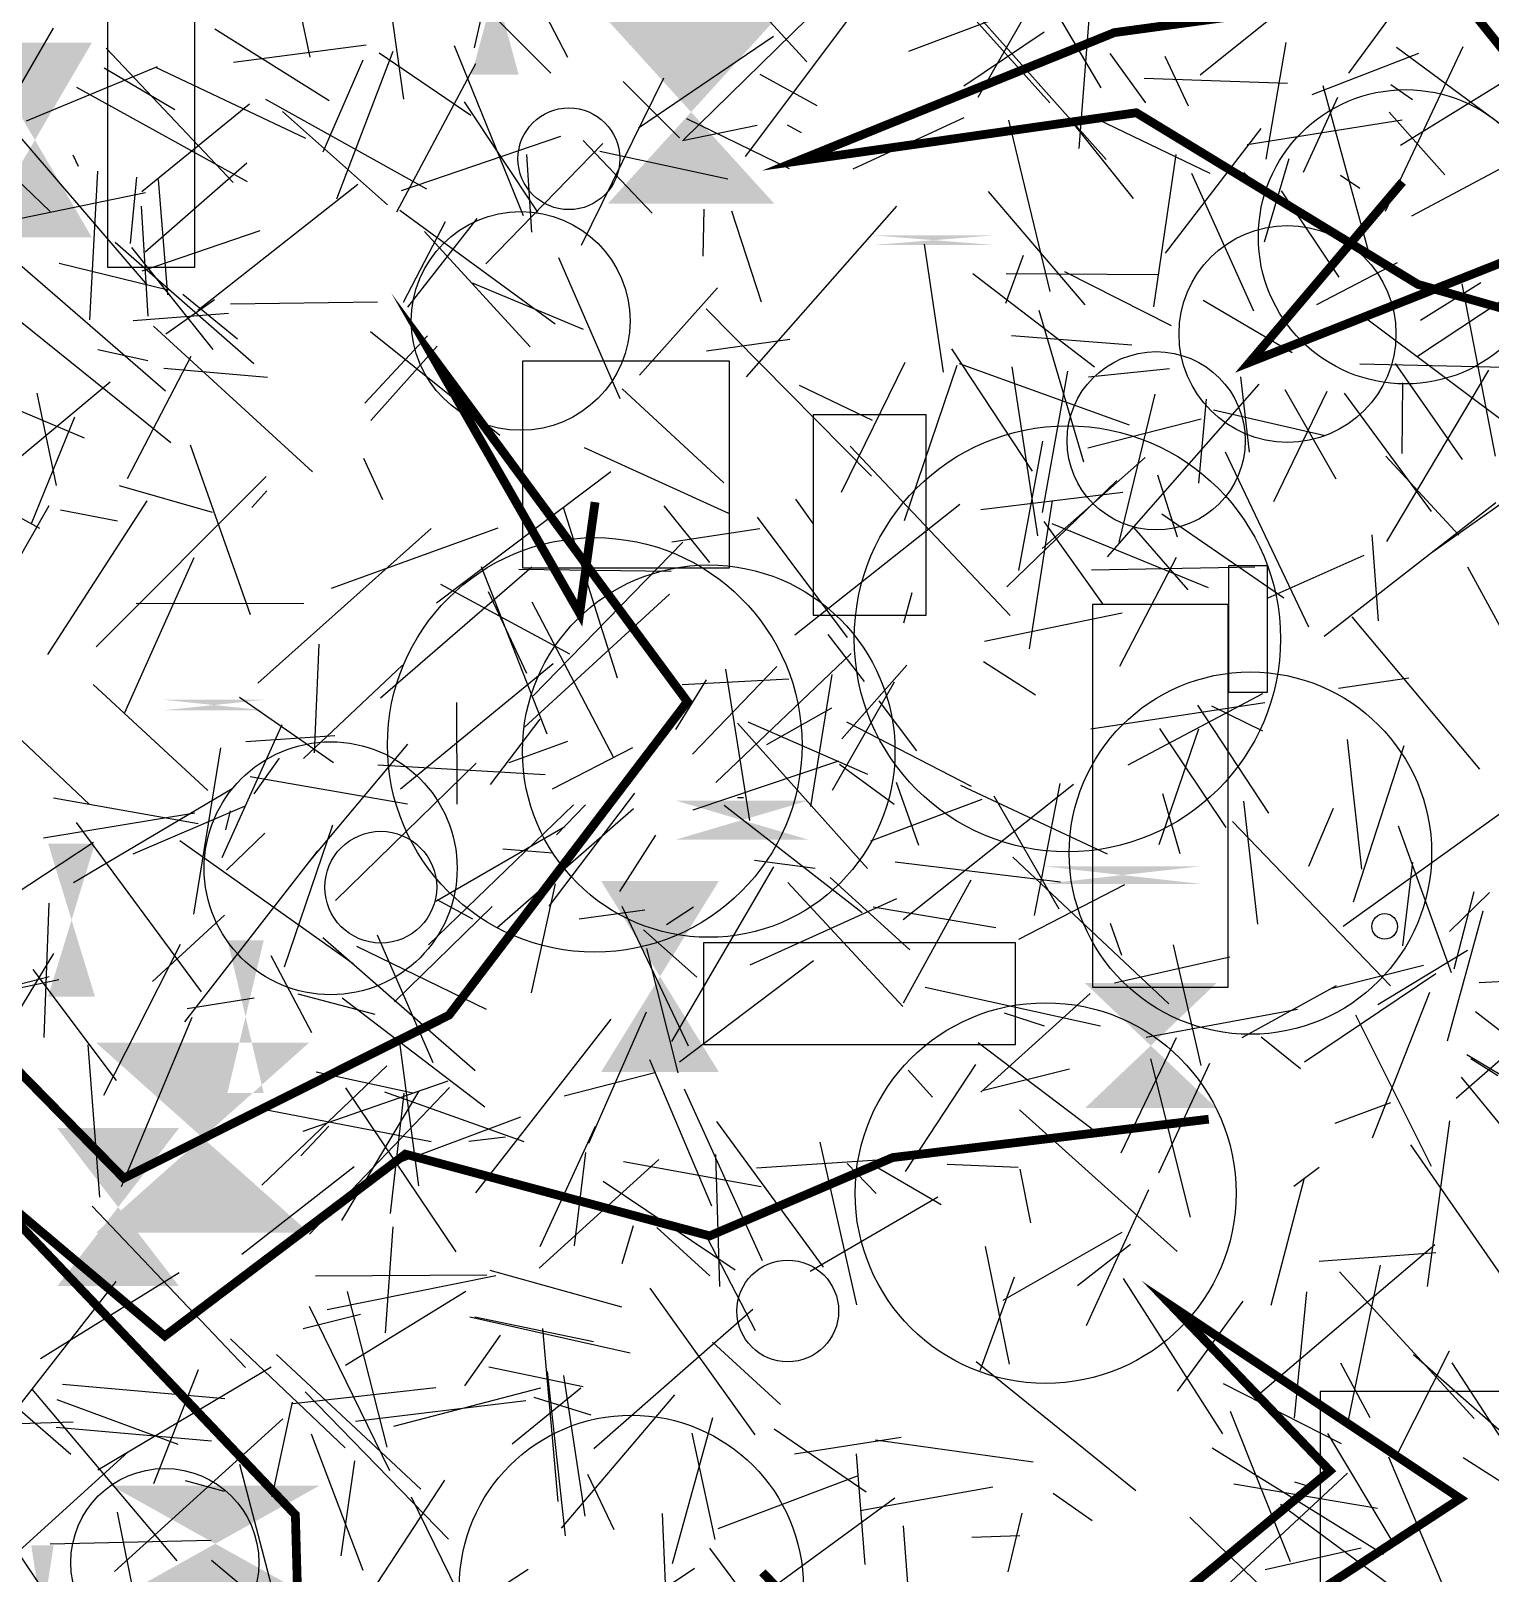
# Model space of a CAD drawing. Extents: x 39652501 to 39653363, y 39457785 to 39458687.
# Drawn here: x 39653173.1 to 39653256.2, y 39458001.7 to 39458089.6 of the extents above; entities that cross this region are included whole.
import ezdxf

# ---------------------------------------------------------------- set-up
doc = ezdxf.new("R2010")
doc.units = 0
doc.layers.get('0').update_dxf_attribs({"linetype": 'CONTINUOUS'})

msp = doc.modelspace()

# ---------------------------------------------------------------- linework, layer by layer
for p, q in [((39653208.9963, 39458096.8553), (39653217.2822, 39458087.8028)), ((39653248.1383, 39458087.1627), (39653254.8321, 39458096.2475)), ((39653188.9902, 39458088.0848), (39653187.4978, 39458095.0089)), ((39653202.6964, 39458087.1599), (39653194.7057, 39458095.1866)), ((39653234.0322, 39458086.3266), (39653228.5944, 39458095.5977)), ((39653194.3274, 39458085.6899), (39653193.1083, 39458094.2762)), ((39653224.1257, 39458093.2555), (39653231.1208, 39458085.4721)), ((39653231.5133, 39458093.656), (39653227.0142, 39458085.7872)), ((39653201.2387, 39458092.7233), (39653203.6431, 39458088.0801)), ((39653233.5064, 39458092.4925), (39653232.7647, 39458082.8805)), ((39653231.3037, 39458091.5109), (39653223.0633, 39458088.4078)), ((39653234.3263, 39458082.2379), (39653225.994, 39458091.6027)), ((39653210.2488, 39458083.3601), (39653218.2015, 39458091.1582)), ((39653219.9381, 39458090.6367), (39653213.7635, 39458082.4254)), ((39653174.3385, 39458089.737), (39653168.9873, 39458080.4833)), ((39653190.0682, 39458085.5864), (39653183.5447, 39458089.6737)), ((39653198.3382, 39458088.6029), (39653198.7126, 39458090.2056)), ((39653230.7818, 39458089.5016), (39653226.2139, 39458086.4301)), ((39653243.5835, 39458090.1831), (39653239.6682, 39458087.058)), ((39653177.364, 39458088.5944), (39653184.6007, 39458080.9263)), ((39653192.1685, 39458088.757), (39653184.6133, 39458087.7825)), ((39653197.188, 39458088.7477), (39653201.1193, 39458079.0627)), ((39653215.3804, 39458089.2472), (39653207.6859, 39458084.0382)), ((39653243.4432, 39458082.2612), (39653244.581, 39458088.9086)), ((39653254.6305, 39458088.6658), (39653250.2087, 39458079.2758)), ((39653260.3753, 39458081.6025), (39653250.8601, 39458088.6289)), ((39653174.179, 39458079.2859), (39653165.028, 39458088.0472)), ((39653189.7327, 39458082.6871), (39653191.9998, 39458087.9314)), ((39653193.6964, 39458088.3947), (39653190.4758, 39458079.9806)), ((39653192.911, 39458088.32), (39653198.1406, 39458084.7724)), ((39653236.5886, 39458085.4793), (39653234.5453, 39458088.2882)), ((39653237.6657, 39458088.1252), (39653238.9879, 39458085.3102)), ((39653252.113, 39458088.2788), (39653246.0351, 39458085.9295)), ((39653251.0883, 39458083.0688), (39653259.4395, 39458088.2102)), ((39653180.2722, 39458087.5257), (39653172.7985, 39458084.4313)), ((39653177.253, 39458087.475), (39653181.277, 39458085.104)), ((39653180.1684, 39458087.5097), (39653188.7088, 39458083.4685)), ((39653198.3949, 39458087.693), (39653193.9051, 39458079.2376)), ((39653204.4295, 39458077.3672), (39653209.1232, 39458086.9002)), ((39653217.8685, 39458085.3121), (39653214.6086, 39458087.0911)), ((39653244.6543, 39458086.5812), (39653236.4811, 39458086.8633)), ((39653175.6679, 39458086.3587), (39653185.3947, 39458080.9852)), ((39653206.8028, 39458086.6887), (39653210.0234, 39458083.4754)), ((39653249.4216, 39458076.474), (39653246.6903, 39458086.4447)), ((39653251.7631, 39458085.6529), (39653250.5347, 39458086.5016)), ((39653185.5302, 39458085.3942), (39653179.3975, 39458080.4114)), ((39653195.627, 39458080.5615), (39653186.4626, 39458085.6633)), ((39653201.9457, 39458079.2361), (39653197.777, 39458085.526)), ((39653245.5574, 39458081.5297), (39653247.5215, 39458085.7974)), ((39653171.1554, 39458085.022), (39653179.6989, 39458075.0917)), ((39653193.3849, 39458079.6657), (39653187.4128, 39458084.9746)), ((39653210.4243, 39458084.5812), (39653216.2664, 39458081.7272)), ((39653216.147, 39458084.2207), (39653216.9513, 39458083.7812)), ((39653219.9068, 39458081.7211), (39653226.2283, 39458084.6444)), ((39653231.1254, 39458074.7183), (39653228.7778, 39458084.4896)), ((39653232.4519, 39458084.2923), (39653235.8597, 39458080.0295)), ((39653240.2461, 39458081.4483), (39653233.4207, 39458084.737)), ((39653242.3608, 39458083.1053), (39653251.1886, 39458084.5145)), ((39653250.4357, 39458084.9436), (39653253.6174, 39458081.3694)), ((39653194.1924, 39458080.4788), (39653203.2524, 39458083.583)), ((39653208.472, 39458079.1827), (39653204.5271, 39458083.331)), ((39653214.4393, 39458084.1879), (39653210.191, 39458083.3185)), ((39653243.1288, 39458084.0042), (39653237.6798, 39458076.9069)), ((39653175.4608, 39458082.5145), (39653175.7613, 39458081.8643)), ((39653205.646, 39458083.1578), (39653198.9983, 39458076.2942)), ((39653201.305, 39458082.5366), (39653201.593, 39458078.1123)), ((39653205.4859, 39458082.7199), (39653212.7746, 39458081.1377)), ((39653238.2924, 39458082.526), (39653237.0186, 39458073.8598)), ((39653251.7328, 39458079.034), (39653258.1416, 39458082.4644)), ((39653176.8747, 39458081.5835), (39653176.4115, 39458073.1097)), ((39653179.5806, 39458076.9928), (39653185.3798, 39458082.0612)), ((39653244.7288, 39458082.2751), (39653243.3197, 39458077.5326)), ((39653178.7405, 39458077.4608), (39653179.1112, 39458081.2412)), ((39653180.3318, 39458081.1043), (39653180.8543, 39458074.5263)), ((39653191.697, 39458080.8302), (39653182.583, 39458073.6368)), ((39653242.7352, 39458073.609), (39653239.2041, 39458081.4496)), ((39653243.4143, 39458080.3276), (39653242.1574, 39458081.5039)), ((39653248.7766, 39458080.6006), (39653247.6734, 39458081.3355)), ((39653179.5955, 39458080.3481), (39653171.419, 39458078.6523)), ((39653233.1358, 39458073.9709), (39653227.6287, 39458080.4157)), ((39653247.5952, 39458075.5502), (39653244.3138, 39458080.462)), ((39653179.3658, 39458079.5779), (39653179.7354, 39458073.3266)), ((39653194.0943, 39458079.3613), (39653202.9399, 39458072.881)), ((39653211.3615, 39458076.7331), (39653211.4239, 39458079.4212)), ((39653214.6998, 39458074.1228), (39653212.9942, 39458079.3009)), ((39653213.839, 39458069.8566), (39653222.3966, 39458079.5954)), ((39653186.1069, 39458078.1796), (39653179.3861, 39458075.883)), ((39653196.6757, 39458078.7017), (39653194.2837, 39458074.102)), ((39653194.5389, 39458073.8259), (39653198.499, 39458078.8907)), ((39653195.4967, 39458078.153), (39653201.5232, 39458071.5712)), ((39653185.77, 39458070.5949), (39653177.8718, 39458077.5082)), ((39653178.8001, 39458077.2403), (39653183.4485, 39458071.4204)), ((39653223.9488, 39458077.4276), (39653225.0359, 39458070.136)), ((39653171.6, 39458077.0063), (39653180.7454, 39458069.0678)), ((39653180.8908, 39458074.8057), (39653174.6841, 39458076.327)), ((39653206.6442, 39458068.613), (39653203.1559, 39458076.6485)), ((39653229.5951, 39458076.7797), (39653228.5978, 39458074.0331)), ((39653246.3177, 39458073.9759), (39653250.926, 39458076.374)), ((39653226.7239, 39458075.7413), (39653233.662, 39458070.4353)), ((39653228.6329, 39458075.7591), (39653237.2534, 39458075.6907)), ((39653231.9506, 39458075.8556), (39653238.0325, 39458072.7858)), ((39653259.9423, 39458076.2537), (39653252.0612, 39458071.0229)), ((39653184.8535, 39458072.0158), (39653181.7365, 39458074.5482)), ((39653204.5521, 39458072.5631), (39653198.2323, 39458075.1935)), ((39653212.1891, 39458074.9312), (39653207.7398, 39458069.9591)), ((39653252.225, 39458073.0925), (39653255.6563, 39458075.2431)), ((39653256.4929, 39458065.3429), (39653254.6042, 39458075.1526)), ((39653183.5366, 39458074.2478), (39653180.7692, 39458072.2947)), ((39653184.4469, 39458074.0202), (39653192.8126, 39458074.1389)), ((39653211.546, 39458073.73), (39653220.9567, 39458064.2027)), ((39653230.4881, 39458073.6558), (39653233.0282, 39458065.0109)), ((39653244.91, 39458071.2333), (39653239.8551, 39458074.2108)), ((39653181.0532, 39458066.1035), (39653171.6874, 39458073.641)), ((39653178.8933, 39458073.0748), (39653184.3318, 39458073.4876)), ((39653249.0097, 39458073.2873), (39653258.0225, 39458066.5456)), ((39653189.1204, 39458064.4497), (39653180.0548, 39458072.7476)), ((39653195.6577, 39458072.2066), (39653192.0948, 39458068.3537)), ((39653192.4227, 39458072.4443), (39653199.7868, 39458066.548)), ((39653216.3084, 39458071.9816), (39653211.5562, 39458071.3345)), ((39653228.9372, 39458072.2232), (39653235.7756, 39458071.6857)), ((39653179.7431, 39458070.771), (39653176.8957, 39458071.4088)), ((39653178.5833, 39458064.0704), (39653182.2131, 39458071.0468)), ((39653196.2129, 39458071.6029), (39653192.4317, 39458067.3812)), ((39653225.506, 39458071.4661), (39653230.0989, 39458064.4929)), ((39653180.6413, 39458070.3579), (39653186.5574, 39458069.8428)), ((39653219.2436, 39458063.2922), (39653222.8681, 39458070.6893)), ((39653225.8098, 39458070.5023), (39653222.819, 39458061.6664)), ((39653225.952, 39458070.616), (39653235.6275, 39458067.1351)), ((39653228.94, 39458070.4322), (39653230.4079, 39458060.7992)), ((39653232.1232, 39458070.1866), (39653230.6711, 39458062.1235)), ((39653233.3132, 39458069.8642), (39653237.9275, 39458070.3376)), ((39653257.8497, 39458070.3743), (39653248.7724, 39458070.5783)), ((39653256.0906, 39458070.2417), (39653250.2821, 39458060.4893)), ((39653250.7769, 39458070.6193), (39653254.6075, 39458065.1537)), ((39653177.587, 39458069.5669), (39653168.5204, 39458061.995)), ((39653169.1402, 39458069.325), (39653176.1122, 39458066.3794)), ((39653221.0209, 39458067.3778), (39653216.8572, 39458069.3716)), ((39653234.3994, 39458059.6046), (39653243.0439, 39458069.4543)), ((39653241.9821, 39458069.8646), (39653242.4705, 39458065.5642)), ((39653251.1869, 39458065.4919), (39653251.2222, 39458069.5148)), ((39653174.5399, 39458063.6785), (39653173.436, 39458068.9227)), ((39653212.5524, 39458063.8255), (39653206.7468, 39458069.1772)), ((39653235.0703, 39458060.4426), (39653237.1084, 39458068.8716)), ((39653240.0212, 39458068.5986), (39653239.5781, 39458063.8105)), ((39653243.8699, 39458062.7597), (39653246.9056, 39458069.0454)), ((39653244.4923, 39458069.1481), (39653247.4102, 39458064.0509)), ((39653247.8701, 39458068.9323), (39653252.8414, 39458062.1803)), ((39653175.565, 39458067.5566), (39653173.0901, 39458061.4802)), ((39653240.4335, 39458067.973), (39653246.7917, 39458066.5143)), ((39653233.2824, 39458065.8175), (39653239.7323, 39458067.479)), ((39653182.1447, 39458065.9957), (39653185.5729, 39458056.3149)), ((39653212.8278, 39458062.0765), (39653204.6144, 39458065.8179)), ((39653228.8453, 39458056.2706), (39653219.7357, 39458065.9144)), ((39653230.7025, 39458066.2018), (39653229.3327, 39458058.8231)), ((39653165.8224, 39458065.508), (39653173.5641, 39458061.2338)), ((39653193.1158, 39458062.8591), (39653192.0489, 39458065.214)), ((39653236.5516, 39458065.2635), (39653230.6699, 39458060.0782)), ((39653241.0953, 39458065.5944), (39653245.8506, 39458055.6181)), ((39653250.2525, 39458065.3483), (39653254.4155, 39458060.8502)), ((39653186.4789, 39458064.1815), (39653176.8026, 39458054.4754)), ((39653206.1011, 39458064.4416), (39653196.1754, 39458056.9639)), ((39653238.387, 39458060.7227), (39653237.258, 39458064.2566)), ((39653252.8916, 39458059.8746), (39653259.8124, 39458064.7629)), ((39653178.1114, 39458063.6763), (39653183.4058, 39458062.1471)), ((39653186.5092, 39458063.3594), (39653185.6579, 39458062.4117)), ((39653235.2698, 39458063.2751), (39653227.193, 39458062.2779)), ((39653228.668, 39458057.8969), (39653234.9243, 39458063.9588)), ((39653169.5938, 39458054.6046), (39653174.1139, 39458062.5344)), ((39653174.0448, 39458054.0486), (39653179.7008, 39458062.7948)), ((39653174.7615, 39458062.2887), (39653177.9997, 39458061.6618)), ((39653206.4937, 39458052.6973), (39653203.4082, 39458062.4081)), ((39653211.745, 39458059.2919), (39653209.1383, 39458062.5183)), ((39653216.5978, 39458055.169), (39653225.9888, 39458062.6038)), ((39653216.6353, 39458062.8913), (39653217.616, 39458061.5006)), ((39653229.9527, 39458054.3738), (39653231.2647, 39458062.8221)), ((39653256.5198, 39458062.683), (39653246.7435, 39458055.0698)), ((39653214.4393, 39458061.8648), (39653219.5775, 39458055.0156)), ((39653230.7654, 39458061.6182), (39653234.1044, 39458056.9372)), ((39653231.2206, 39458061.5045), (39653240.1261, 39458057.8593)), ((39653237.484, 39458062.0538), (39653244.4487, 39458057.272)), ((39653195.8711, 39458061.2156), (39653186.0008, 39458052.4052)), ((39653199.6762, 39458061.2493), (39653190.1723, 39458057.7958)), ((39653214.6051, 39458061.2013), (39653209.5783, 39458060.4329)), ((39653235.9037, 39458061.2597), (39653238.9703, 39458057.7207)), ((39653249.8406, 39458055.9608), (39653249.4661, 39458060.8669)), ((39653201.6938, 39458051.684), (39653210.2068, 39458060.4468)), ((39653235.0943, 39458053.3728), (39653238.3339, 39458059.5911)), ((39653248.99, 39458059.6884), (39653243.529, 39458057.2524)), ((39653182.3538, 39458059.5514), (39653178.4149, 39458050.7214)), ((39653201.6035, 39458059.0193), (39653192.981, 39458051.5604)), ((39653202.4844, 39458049.5089), (39653198.7482, 39458059.0438)), ((39653209.5529, 39458058.7713), (39653200.8743, 39458058.8906)), ((39653233.4876, 39458058.8673), (39653242.7999, 39458059.0281)), ((39653254.9025, 39458059.0354), (39653258.978, 39458051.544)), ((39653203.7658, 39458054.0694), (39653196.423, 39458058.0227)), ((39653188.6143, 39458056.931), (39653179.08, 39458056.9533)), ((39653199.1302, 39458057.6286), (39653201.3033, 39458052.9808)), ((39653209.4558, 39458057.4702), (39653201.1913, 39458049.8988)), ((39653206.2707, 39458048.1617), (39653201.6187, 39458057.0196)), ((39653222.7891, 39458055.845), (39653223.2777, 39458057.572)), ((39653227.392, 39458054.807), (39653235.2245, 39458056.4192)), ((39653248.32, 39458056.1864), (39653255.5814, 39458047.5116)), ((39653189.2237, 39458048.4353), (39653189.4978, 39458054.6365)), ((39653218.4679, 39458055.1808), (39653220.5466, 39458052.4982)), ((39653188.5955, 39458048.1091), (39653194.2413, 39458053.4375)), ((39653194.1241, 39458046.3866), (39653202.8165, 39458053.5246)), ((39653219.7982, 39458054.0992), (39653212.0961, 39458046.7439)), ((39653222.964, 39458053.4375), (39653219.2589, 39458049.2355)), ((39653230.2978, 39458051.7169), (39653227.3359, 39458053.6152)), ((39653209.8143, 39458049.7628), (39653211.5633, 39458052.5999)), ((39653216.2474, 39458052.6348), (39653210.1737, 39458052.3209)), ((39653215.5683, 39458053.3572), (39653210.7582, 39458048.3675)), ((39653214.0298, 39458044.5774), (39653212.6642, 39458053.2066)), ((39653217.5061, 39458045.3873), (39653218.7227, 39458052.8931)), ((39653251.5656, 39458052.6892), (39653247.5579, 39458052.1117)), ((39653176.4143, 39458045.5019), (39653169.2384, 39458052.277)), ((39653176.6253, 39458052.3323), (39653183.1588, 39458046.2889)), ((39653218.7351, 39458046.3111), (39653222.2691, 39458052.485)), ((39653235.5783, 39458047.7516), (39653243.2414, 39458051.8169)), ((39653190.3176, 39458047.8685), (39653184.9571, 39458051.5857)), ((39653197.3625, 39458045.5064), (39653197.3279, 39458051.3156)), ((39653215.0007, 39458048.9064), (39653218.6996, 39458051.0075)), ((39653221.3708, 39458051.4012), (39653223.5131, 39458048.547)), ((39653243.3586, 39458051.2899), (39653233.4432, 39458049.7781)), ((39653239.528, 39458051.1605), (39653243.5641, 39458045.0019)), ((39653243.2437, 39458049.6647), (39653240.3451, 39458051.0985)), ((39653187.3647, 39458050.0328), (39653183.9485, 39458042.459)), ((39653202.0644, 39458050.363), (39653199.242, 39458046.6423)), ((39653220.7195, 39458041.8391), (39653213.3286, 39458050.1199)), ((39653213.9029, 39458050.2075), (39653220.7223, 39458047.2177)), ((39653226.6432, 39458046.516), (39653219.555, 39458050.1789)), ((39653185.3177, 39458049.0751), (39653190.3815, 39458049.4304)), ((39653203.649, 39458049.0908), (39653200.2969, 39458047.8723)), ((39653239.5742, 39458049.7896), (39653237.3191, 39458043.1889)), ((39653237.3532, 39458049.8157), (39653241.1441, 39458044.1902)), ((39653248.8823, 39458041.8042), (39653248.0767, 39458049.1967)), ((39653182.3562, 39458039.2498), (39653183.8879, 39458048.7274)), ((39653188.8411, 39458042.1297), (39653194.5431, 39458048.9298)), ((39653202.793, 39458046.387), (39653207.3596, 39458048.7512)), ((39653248.405, 39458039.9395), (39653251.2944, 39458048.8576)), ((39653187.2253, 39458048.1282), (39653185.7723, 39458046.1038)), ((39653190.4301, 39458040.0314), (39653198.4309, 39458047.8554)), ((39653192.8442, 39458047.7516), (39653202.3675, 39458047.195)), ((39653210.7929, 39458045.1822), (39653219.0972, 39458047.9808)), ((39653219.1364, 39458047.7966), (39653222.2432, 39458045.5224)), ((39653185.5749, 39458047.0936), (39653194.5192, 39458045.5283)), ((39653223.6542, 39458043.1629), (39653222.3762, 39458046.7543)), ((39653232.4673, 39458046.6303), (39653222.7557, 39458038.9203)), ((39653226.0193, 39458046.6039), (39653234.3876, 39458042.6924)), ((39653230.2401, 39458039.1685), (39653231.6946, 39458046.688)), ((39653174.3669, 39458045.8762), (39653182.613, 39458044.4102)), ((39653184.5396, 39458046.3833), (39653175.5114, 39458041.0313)), ((39653202.6007, 39458039.6973), (39653207.4838, 39458046.1372)), ((39653213.3151, 39458045.8914), (39653213.6748, 39458045.8945)), ((39653227.2444, 39458045.7817), (39653220.9032, 39458043.4102)), ((39653231.6473, 39458039.5226), (39653227.9381, 39458045.9625)), ((39653237.5219, 39458046.1212), (39653238.5209, 39458042.7042)), ((39653242.1411, 39458045.6828), (39653242.9386, 39458038.674)), ((39653182.4105, 39458044.9996), (39653173.7881, 39458043.5683)), ((39653185.2331, 39458045.3876), (39653178.8824, 39458042.6702)), ((39653184.4358, 39458045.1272), (39653184.1655, 39458044.0517)), ((39653195.7226, 39458037.4918), (39653203.9744, 39458045.4841)), ((39653207.3963, 39458045.2573), (39653199.6212, 39458038.4535)), ((39653203.0145, 39458043.757), (39653204.667, 39458045.4735)), ((39653220.434, 39458039.3149), (39653212.5695, 39458045.4387)), ((39653245.8683, 39458041.984), (39653247.274, 39458045.292)), ((39653247.8148, 39458038.5627), (39653257.1857, 39458045.2928)), ((39653182.795, 39458034.8159), (39653175.6699, 39458044.4764)), ((39653186.4034, 39458043.8679), (39653184.2083, 39458041.7594)), ((39653190.2517, 39458044.3216), (39653187.5026, 39458036.2234)), ((39653196.1316, 39458039.9891), (39653203.4973, 39458044.2361)), ((39653241.5173, 39458044.5305), (39653250.515, 39458035.1706)), ((39653250.9537, 39458044.2814), (39653253.9781, 39458035.9176)), ((39653167.6771, 39458037.4529), (39653176.6419, 39458043.3455)), ((39653181.5679, 39458043.4462), (39653191.433, 39458036.4393)), ((39653202.8122, 39458042.7154), (39653199.9501, 39458042.9537)), ((39653206.6158, 39458040.5441), (39653208.6647, 39458043.7454)), ((39653189.3958, 39458042.858), (39653181.8216, 39458033.119)), ((39653214.2884, 39458042.3205), (39653217.7462, 39458041.8697)), ((39653222.3085, 39458042.2211), (39653231.729, 39458041.0792)), ((39653237.8833, 39458034.1425), (39653229.0125, 39458042.4852)), ((39653251.2234, 39458037.433), (39653251.787, 39458042.2135)), ((39653215.3683, 39458041.9353), (39653209.5647, 39458031.9884)), ((39653218.6053, 39458041.3304), (39653223.1318, 39458037.2143)), ((39653226.6061, 39458041.1822), (39653222.7552, 39458034.1708)), ((39653201.5876, 39458034.7646), (39653202.9551, 39458040.9731)), ((39653216.1912, 39458041.0513), (39653222.733, 39458033.9757)), ((39653235.3673, 39458040.9212), (39653229.321, 39458037.805)), ((39653253.8749, 39458038.254), (39653256.1619, 39458040.4756)), ((39653254.1523, 39458036.1378), (39653255.2885, 39458040.5366)), ((39653174.0996, 39458039.864), (39653173.8148, 39458032.2214)), ((39653193.7785, 39458034.2534), (39653199.3549, 39458039.6745)), ((39653196.196, 39458040.0909), (39653198.2386, 39458038.9827)), ((39653208.05, 39458039.4784), (39653204.3039, 39458038.9539)), ((39653210.5256, 39458031.7289), (39653206.7612, 39458039.691)), ((39653209.2751, 39458038.6562), (39653210.8195, 39458039.6717)), ((39653222.3844, 39458040.1199), (39653214.0246, 39458036.3473)), ((39653228.036, 39458038.4623), (39653221.0489, 39458039.6501)), ((39653253.7711, 39458032.0372), (39653255.7908, 39458039.4287)), ((39653184.1032, 39458039.1968), (39653179.9966, 39458035.4061)), ((39653234.5541, 39458038.7292), (39653235.1916, 39458036.9022)), ((39653198.39, 39458030.323), (39653189.7112, 39458037.896)), ((39653195.998, 39458030.7821), (39653192.8167, 39458038.0575)), ((39653210.9986, 39458035.6599), (39653207.967, 39458038.3513)), ((39653174.3548, 39458037.0095), (39653169.4372, 39458028.8822)), ((39653181.5795, 39458037.5228), (39653177.2184, 39458028.9103)), ((39653186.7452, 39458036.8928), (39653189.051, 39458032.4997)), ((39653199.0341, 39458033.821), (39653191.6364, 39458037.3961)), ((39653208.1394, 39458037.2874), (39653209.9254, 39458030.1974)), ((39653241.376, 39458036.7922), (39653234.7982, 39458035.3111)), ((39653239.7395, 39458030.6154), (39653238.1606, 39458037.4986)), ((39653254.9131, 39458037.1733), (39653249.802, 39458034.0861)), ((39653254.2493, 39458028.7576), (39653264.1774, 39458037.4106)), ((39653173.1778, 39458036.0936), (39653177.9357, 39458029.7716)), ((39653217.6431, 39458036.5893), (39653210.0184, 39458030.8214)), ((39653245.615, 39458030.8295), (39653253.0914, 39458035.8663)), ((39653252.398, 39458036.3275), (39653247.2021, 39458035.0151)), ((39653164.4849, 39458033.2418), (39653174.1166, 39458035.6909)), ((39653171.1717, 39458034.7748), (39653174.6614, 39458035.5243)), ((39653224.0146, 39458035.0883), (39653234.0072, 39458032.8756)), ((39653242.0753, 39458032.2146), (39653247.4337, 39458035.177)), ((39653261.4211, 39458035.6474), (39653255.5658, 39458035.3314)), ((39653181.9688, 39458033.8621), (39653185.7856, 39458034.4701)), ((39653192.6914, 39458033.5351), (39653188.3023, 39458034.6962)), ((39653190.8097, 39458034.4861), (39653198.934, 39458028.2634)), ((39653227.1824, 39458029.0988), (39653233.4039, 39458034.7201)), ((39653249.4883, 39458026.5101), (39653252.7533, 39458034.7935)), ((39653178.2425, 39458023.7355), (39653182.2605, 39458033.3771)), ((39653206.115, 39458033.2558), (39653198.4086, 39458023.3736)), ((39653208.1259, 39458033.6567), (39653204.8305, 39458026.1715)), ((39653230.812, 39458032.8719), (39653228.5356, 39458033.609)), ((39653236.6011, 39458032.2459), (39653245.2208, 39458033.8298)), ((39653252.8541, 39458024.8686), (39653248.5466, 39458033.4958)), ((39653260.6737, 39458029.5613), (39653255.3531, 39458033.69)), ((39653176.3172, 39458031.7992), (39653176.9924, 39458023.1169)), ((39653194.0424, 39458032.227), (39653195.1556, 39458023.7601)), ((39653227.0377, 39458031.9243), (39653233.5342, 39458027.0097)), ((39653235.1746, 39458025.6421), (39653238.3363, 39458032.2182)), ((39653245.3964, 39458030.4284), (39653243.1599, 39458032.2407)), ((39653193.3431, 39458030.6037), (39653186.2385, 39458023.81)), ((39653211.8656, 39458022.6107), (39653208.3245, 39458030.9538)), ((39653222.8943, 39458024.5814), (39653226.904, 39458030.6792)), ((39653239.1353, 39458021.9792), (39653236.8734, 39458031.0023)), ((39653237.3234, 39458024.5025), (39653240.2213, 39458030.7556)), ((39653254.8727, 39458031.2419), (39653263.5426, 39458026.0757)), ((39653256.6322, 39458030.0425), (39653255.0914, 39458031.0029)), ((39653188.5768, 39458026.8856), (39653196.8395, 39458029.7535)), ((39653189.3318, 39458030.2628), (39653194.8321, 39458029.0592)), ((39653203.4495, 39458028.8959), (39653208.6241, 39458030.2305)), ((39653224.4241, 39458028.8126), (39653223.0508, 39458030.3649)), ((39653227.3506, 39458029.2165), (39653232.2348, 39458030.4295)), ((39653254.5483, 39458029.9519), (39653261.0061, 39458022.0504)), ((39653196.9145, 39458029.3613), (39653188.952, 39458021.0175)), ((39653195.156, 39458029.137), (39653190.7764, 39458021.7837)), ((39653197.3077, 39458020.0057), (39653191.0122, 39458029.3505)), ((39653193.221, 39458029.1151), (39653201.1627, 39458026.2876)), ((39653193.556, 39458022.1849), (39653194.3424, 39458029.0402)), ((39653210.2786, 39458029.3025), (39653214.721, 39458019.5158)), ((39653186.3039, 39458028.1439), (39653195.8759, 39458026.2903)), ((39653229.3889, 39458028.1059), (39653238.3671, 39458020.0165)), ((39653250.5169, 39458028.5055), (39653247.3544, 39458027.3196)), ((39653190.0494, 39458027.1578), (39653188.4538, 39458025.4848)), ((39653200.9623, 39458027.6869), (39653193.3057, 39458024.8204)), ((39653205.2119, 39458027.1458), (39653202.0615, 39458020.288)), ((39653212.1261, 39458027.4277), (39653218.2033, 39458019.1381)), ((39653253.886, 39458027.4616), (39653252.6073, 39458018.0242)), ((39653200.1111, 39458026.5455), (39653198.0286, 39458026.2835)), ((39653220.1159, 39458016.9889), (39653218.0242, 39458026.2599)), ((39653204.0397, 39458020.3514), (39653204.6824, 39458025.6607)), ((39653212.3116, 39458018.0401), (39653212.0842, 39458025.5456)), ((39653214.4061, 39458024.7925), (39653223.8883, 39458025.4273)), ((39653251.6593, 39458026.1088), (39653258.1426, 39458016.7311)), ((39653185.0875, 39458019.8728), (39653191.4883, 39458024.8626)), ((39653208.8516, 39458025.2708), (39653202.0343, 39458019.0827)), ((39653206.8393, 39458025.1452), (39653214.6681, 39458023.7196)), ((39653219.5608, 39458025.0336), (39653221.2251, 39458023.3334)), ((39653224.9172, 39458022.6876), (39653221.195, 39458024.8537)), ((39653225.2753, 39458024.9933), (39653229.3027, 39458024.8344)), ((39653229.4067, 39458024.7096), (39653230.0133, 39458021.6538)), ((39653245.0027, 39458023.7537), (39653246.4531, 39458024.8339)), ((39653213.1964, 39458018.9569), (39653205.6762, 39458024.021)), ((39653245.5977, 39458024.2126), (39653243.7095, 39458016.9494)), ((39653224.7332, 39458023.1186), (39653217.4644, 39458018.8936)), ((39653236.7246, 39458023.5378), (39653233.1905, 39458015.7828)), ((39653176.5666, 39458022.6052), (39653185.2998, 39458013.4159)), ((39653193.2734, 39458015.3895), (39653193.7029, 39458021.4389)), ((39653206.7528, 39458019.3445), (39653207.3974, 39458021.5055)), ((39653211.7435, 39458018.6417), (39653208.7361, 39458021.3977)), ((39653235.2178, 39458021.1015), (39653228.4339, 39458017.2243)), ((39653214.3509, 39458015.5057), (39653211.5897, 39458020.8258)), ((39653227.4232, 39458020.3168), (39653228.7892, 39458013.6112)), ((39653232.6816, 39458018.0935), (39653235.703, 39458020.4464)), ((39653253.0463, 39458020.3968), (39653243.1156, 39458011.9583)), ((39653246.4537, 39458019.4754), (39653253.109, 39458019.9696)), ((39653248.1181, 39458010.407), (39653249.9524, 39458019.241)), ((39653170.6829, 39458009.0695), (39653177.9424, 39458018.3103)), ((39653181.5151, 39458018.8185), (39653173.6326, 39458013.9113)), ((39653189.2823, 39458018.6344), (39653199.0543, 39458018.7016)), ((39653189.9547, 39458016.7167), (39653199.5505, 39458018.6504)), ((39653199.2157, 39458018.9669), (39653206.7177, 39458016.879)), ((39653227.142, 39458013.246), (39653229.094, 39458018.5751)), ((39653235.2899, 39458018.4944), (39653240.9551, 39458009.6351)), ((39653247.6192, 39458018.8737), (39653255.2873, 39458010.5082)), ((39653197.8455, 39458017.7458), (39653190.9924, 39458013.5284)), ((39653193.3724, 39458008.8823), (39653191.1071, 39458017.75)), ((39653214.3235, 39458009.5763), (39653208.3415, 39458017.9358)), ((39653245.046, 39458010.5319), (39653245.7566, 39458017.7222)), ((39653193.5223, 39458007.5274), (39653188.9518, 39458016.8997)), ((39653205.1326, 39458008.8067), (39653214.2054, 39458016.7483)), ((39653242.1084, 39458017.1999), (39653238.3583, 39458012.0585)), ((39653188.5773, 39458015.6323), (39653191.8475, 39458016.4571)), ((39653198.0738, 39458016.311), (39653207.2191, 39458014.2552)), ((39653198.366, 39458016.31), (39653205.1286, 39458014.8905)), ((39653190.9765, 39458008.8356), (39653184.4382, 39458015.0542)), ((39653197.7893, 39458012.3631), (39653199.8332, 39458015.2673)), ((39653203.1159, 39458005.7867), (39653202.2374, 39458015.6392)), ((39653215.7754, 39458011.3152), (39653211.9085, 39458014.8657)), ((39653187.072, 39458014.1607), (39653195.2915, 39458006.4806)), ((39653250.9138, 39458008.4941), (39653253.8822, 39458014.3584)), ((39653260.5675, 39458006.4411), (39653251.8199, 39458014.1322)), ((39653186.7706, 39458013.4254), (39653176.8889, 39458007.5656)), ((39653182.6089, 39458013.291), (39653180.0667, 39458006.7932)), ((39653199.1537, 39458013.4455), (39653204.525, 39458012.3403)), ((39653203.5288, 39458003.8292), (39653202.5096, 39458013.1811)), ((39653226.9185, 39458013.7628), (39653236.015, 39458006.3989)), ((39653249.3576, 39458010.5515), (39653247.6798, 39458013.6612)), ((39653256.9033, 39458009.2769), (39653254.0252, 39458013.6788)), ((39653181.3997, 39458002.403), (39653173.1441, 39458012.1746)), ((39653174.8729, 39458012.4695), (39653184.1298, 39458011.6491)), ((39653187.9957, 39458011.3631), (39653196.1482, 39458012.2666)), ((39653202.1081, 39458012.246), (39653193.7342, 39458010.049)), ((39653200.4884, 39458009.0574), (39653204.3948, 39458012.248)), ((39653203.4096, 39458012.9513), (39653204.629, 39458004.9406)), ((39653247.7225, 39458009.0601), (39653241.0118, 39458012.4813)), ((39653175.342, 39458008.4536), (39653172.0233, 39458011.3512)), ((39653181.4689, 39458009.0279), (39653174.5708, 39458011.5728)), ((39653187.9563, 39458011.4489), (39653186.7999, 39458006.0505)), ((39653188.6936, 39458012.0215), (39653196.8647, 39458003.6346)), ((39653201.2742, 39458011.5208), (39653191.5574, 39458010.3449)), ((39653201.7212, 39458011.7273), (39653204.9719, 39458010.7141)), ((39653203.3058, 39458004.2542), (39653209.7453, 39458011.86)), ((39653187.4353, 39458010.4961), (39653177.8363, 39458001.7997)), ((39653209.6216, 39458002.2394), (39653211.9148, 39458010.5755)), ((39653241.388, 39458010.9342), (39653244.7975, 39458002.3678)), ((39653167.0672, 39458010.0755), (39653175.4766, 39458010.3192)), ((39653183.364, 39458009.2273), (39653174.5215, 39458009.9978)), ((39653189.0372, 39458009.6399), (39653191.9916, 39458001.8625)), ((39653210.7256, 39458009.6663), (39653212.0346, 39458003.6157)), ((39653215.4125, 39458009.9274), (39653220.6532, 39458006.3344)), ((39653250.6216, 39458003.5345), (39653246.9475, 39458009.6559)), ((39653216.5694, 39458008.4976), (39653222.6531, 39458009.4483)), ((39653230.1564, 39458008.0137), (39653221.1864, 39458009.2676)), ((39653250.1126, 39458002.7673), (39653240.3657, 39458008.8153)), ((39653178.6011, 39458008.5871), (39653169.0947, 39457999.9773)), ((39653184.9553, 39458007.9102), (39653187.2394, 39457999.2156)), ((39653191.5129, 39458008.0913), (39653190.7305, 39458002.6838)), ((39653220.0889, 39458008.4873), (39653220.5781, 39458002.1913)), ((39653250.3952, 39458008.3226), (39653253.7488, 39458000.3998)), ((39653264.2394, 39458002.1367), (39653254.6508, 39458008.2665)), ((39653184.0998, 39458006.3548), (39653181.8731, 39458006.9663)), ((39653196.629, 39458006.9944), (39653192.0921, 39458000.0671)), ((39653204.7832, 39458007.3291), (39653206.2761, 39458004.1924)), ((39653212.215, 39458004.2456), (39653220.153, 39458007.2405)), ((39653240.0495, 39457999.9345), (39653248.0777, 39458007.4009)), ((39653245.9952, 39458006.5898), (39653245.0647, 39458006.877)), ((39653176.2585, 39457997.1114), (39653170.1081, 39458006.1766)), ((39653199.0437, 39457997.2605), (39653194.7552, 39458006.0262)), ((39653214.5537, 39458000.3334), (39653222.2895, 39458005.9819)), ((39653227.8586, 39458006.6041), (39653220.3174, 39458005.2401)), ((39653233.5246, 39458004.6731), (39653231.2972, 39458006.2284)), ((39653241.585, 39458006.7847), (39653249.7705, 39458005.3978)), ((39653179.1552, 39457999.4858), (39653178.0079, 39458005.1768)), ((39653229.5158, 39458005.1134), (39653228.7208, 39458001.7697)), ((39653244.2534, 39458005.6331), (39653252.4184, 39457999.6039)), ((39653209.0352, 39458005.0889), (39653209.3494, 39457997.9185)), ((39653223.038, 39458000.8566), (39653222.7871, 39458004.3933)), ((39653239.095, 39458004.8862), (39653245.3072, 39457998.8405)), ((39653174.1803, 39458003.3603), (39653183.3379, 39458003.5858)), ((39653226.6657, 39458003.7567), (39653229.4035, 39458003.8451)), ((39653211.7209, 39458003.1132), (39653217.8414, 39457994.9405)), ((39653248.838, 39458003.1225), (39653243.3791, 39458001.8915)), ((39653183.3606, 39458002.4288), (39653188.7803, 39457997.9114)), ((39653193.1705, 39457996.5874), (39653201.3983, 39458001.9338)), ((39653210.8697, 39458001.9719), (39653202.5643, 39457996.4037))]:
    msp.add_line(p, q)
at = {"const_width": 0.5}
for points in [[(39653266.0883, 39458071.1459), (39653252.0858, 39458075.1282), (39653236.0391, 39458084.9109), (39653216.7075, 39458082.1489), (39653234.7898, 39458089.4768), (39653254.0291, 39458092.0965), (39653268.2237, 39458074.3818), (39653280.6214, 39458080.3985)], [(39653259.9158, 39458072.7315), (39653279.2619, 39458068.6856), (39653261.9687, 39458074.5529), (39653281.6621, 39458087.762), (39653272.0046, 39458081.2345), (39653261.1542, 39458078.0731), (39653242.4949, 39458070.6925), (39653251.2046, 39458080.971)], [(39653205.2108, 39458062.7237), (39653204.3329, 39458056.3882), (39653195.9533, 39458071.0263), (39653210.4667, 39458051.3568), (39653196.8914, 39458033.4916), (39653178.3629, 39458024.1974), (39653167.0391, 39458035.7511), (39653163.8791, 39458052.0837)], [(39653240.1648, 39458027.5645), (39653222.157, 39458025.3768), (39653211.7406, 39458020.9145), (39653194.4052, 39458025.5706), (39653180.7047, 39458015.2111), (39653169.3985, 39458024.751), (39653188.1396, 39458005.024), (39653188.2891, 39457999.672)], [(39653216.4846, 39457988.9946), (39653231.6416, 39457994.728), (39653247.0634, 39458007.5263), (39653238.1052, 39458016.8794), (39653254.4922, 39458005.9506), (39653238.224, 39457995.3043), (39653227.1701, 39457988.8596), (39653214.7398, 39458001.7463)]]:
    msp.add_lwpolyline(points, dxfattribs=at)
for centre, radius in [((39653251.3738, 39458077.842), 8.3837), ((39653203.7187, 39458082.2875), 2.8981), ((39653200.9748, 39458073.0468), 6.2294), ((39653244.6495, 39458072.3071), 6.1765), ((39653237.1716, 39458066.22), 5.077), ((39653232.1121, 39458054.9354), 12.1387), ((39653205.1922, 39458048.8916), 11.8082), ((39653211.6844, 39458048.5345), 10.6082), ((39653242.5381, 39458042.7238), 10.3215), ((39653190.1494, 39458041.86), 7.2056), ((39653193.0057, 39458040.7833), 3.1836), ((39653250.1867, 39458038.5483), 0.7312), ((39653230.8716, 39458023.3501), 10.8474), ((39653216.1859, 39458016.6375), 2.8983), ((39653207.2795, 39458000.9033), 9.7968), ((39653180.7038, 39458002.3075), 5.3551)]:
    msp.add_circle(centre, radius)
for points in [[(39653198.1805, 39458087.0859), (39653200.8542, 39458087.0859), (39653200.8542, 39458096.9942), (39653198.1805, 39458096.9942)], [(39653205.9463, 39458079.7361), (39653215.4142, 39458079.7361), (39653215.4142, 39458090.1602), (39653205.9463, 39458090.1602)], [(39653170.0601, 39458077.8031), (39653176.5517, 39458077.8031), (39653176.5517, 39458088.9073), (39653170.0601, 39458088.9073)], [(39653221.0627, 39458077.3745), (39653227.9378, 39458077.3745), (39653227.9378, 39458077.9238), (39653221.0627, 39458077.9238)], [(39653180.6298, 39458050.8579), (39653186.3877, 39458050.8579), (39653186.3877, 39458051.4643), (39653180.6298, 39458051.4643)], [(39653209.7985, 39458043.4906), (39653217.3651, 39458043.4906), (39653217.3651, 39458045.7199), (39653209.7985, 39458045.7199)], [(39653174.0593, 39458034.5526), (39653176.7234, 39458034.5526), (39653176.7234, 39458043.2723), (39653174.0593, 39458043.2723)], [(39653205.556, 39458030.2532), (39653212.2622, 39458030.2532), (39653212.2622, 39458041.1368), (39653205.556, 39458041.1368)], [(39653230.7145, 39458040.9639), (39653239.7748, 39458040.9639), (39653239.7748, 39458041.98), (39653230.7145, 39458041.98)], [(39653184.27, 39458029.0484), (39653186.3377, 39458029.0484), (39653186.3377, 39458037.7605), (39653184.27, 39458037.7605)], [(39653233.119, 39458028.1969), (39653240.6066, 39458028.1969), (39653240.6066, 39458035.3154), (39653233.119, 39458035.3154)], [(39653176.792, 39458021.1011), (39653188.9196, 39458021.1011), (39653188.9196, 39458031.9209), (39653176.792, 39458031.9209)], [(39653174.5807, 39458018.0512), (39653181.5132, 39458018.0512), (39653181.5132, 39458027.0549), (39653174.5807, 39458027.0549)], [(39653177.636, 39458000.0561), (39653189.5245, 39458000.0561), (39653189.5245, 39458006.6908), (39653177.636, 39458006.6908)], [(39653173.0975, 39457994.995), (39653174.369, 39457994.995), (39653174.369, 39458003.2802), (39653173.0975, 39458003.2802)]]:
    msp.add_solid(points)
for points in [[(39653177.4423, 39458076.1129), (39653182.4197, 39458076.1129), (39653182.4197, 39458094.3351), (39653177.4423, 39458094.3351)], [(39653201.0777, 39458058.9844), (39653212.8698, 39458058.9844), (39653212.8698, 39458070.759), (39653201.0777, 39458070.759)], [(39653217.6244, 39458056.2913, 19730366.2), (39653224.0746, 39458056.2913, 19730366.2), (39653224.0746, 39458067.6928, 19730366.2), (39653217.6244, 39458067.6928, 19730366.2)], [(39653241.2905, 39458051.8907, 19730366.2), (39653243.5141, 39458051.8907, 19730366.2), (39653243.5141, 39458059.0931, 19730366.2), (39653241.2905, 39458059.0931, 19730366.2)], [(39653233.5472, 39458035.0836, 19730366.2), (39653241.2675, 39458035.0836, 19730366.2), (39653241.2675, 39458056.8876, 19730366.2), (39653233.5472, 39458056.8876, 19730366.2)], [(39653211.3888, 39458031.8157), (39653229.1637, 39458031.8157), (39653229.1637, 39458037.6212), (39653211.3888, 39458037.6212)], [(39653246.5123, 39457990.9146, 19730366.2), (39653261.9219, 39457990.9146, 19730366.2), (39653261.9219, 39458012.0516, 19730366.2), (39653246.5123, 39458012.0516, 19730366.2)]]:
    msp.add_3dface(points)

doc.saveas('drawing.dxf')
